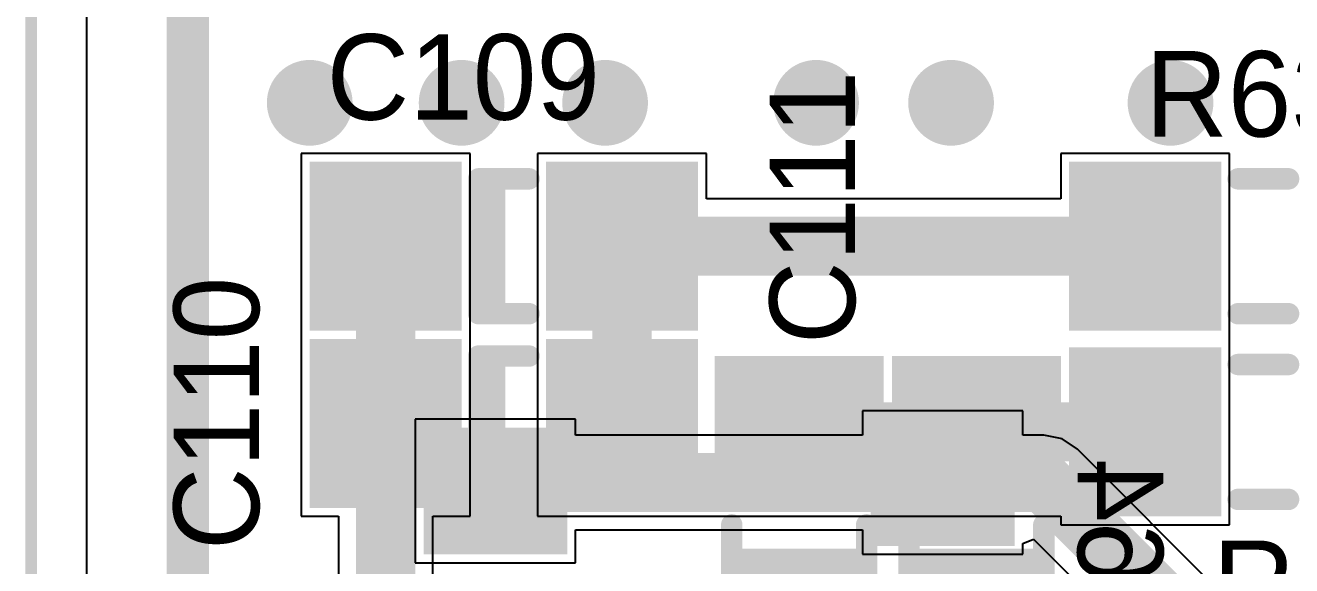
# Model space of a CAD drawing. Header units: millimetres. Extents: x 0 to 7.44, y -3.03 to 0.
# Drawn here: x -0.003 to 0.588, y -1.972 to -1.72 of the extents above; entities that cross this region are included whole.
import ezdxf

# ---------------------------------------------------------------- set-up
doc = ezdxf.new("R2010")
doc.units = ezdxf.units.MM
doc.header["$MEASUREMENT"] = 0
for name, color, linetype in [('BottomLayer', 5, 'Continuous'), ('BottomOverlay', 54, 'Continuous'), ('BottomPaste', 16, 'Continuous'), ('BottomSolder', 6, 'Continuous'), ('KeepOutLayer', 6, 'Continuous'), ('MidLayer1', 16, 'Continuous'), ('MidLayer2', 76, 'Continuous'), ('MultiLayer', 9, 'Continuous'), ('TopLayer', 1, 'Continuous'), ('TopOverlay', 2, 'Continuous'), ('TopPaste', 8, 'Continuous'), ('TopSolder', 216, 'Continuous'), ('ViaHoleLayer', 16, 'Continuous')]:
    doc.layers.add(name, color=color, linetype=linetype)

# ---------------------------------------------------------------- blocks, each defined once
blk = doc.blocks.new('RES_1206_40')
at = {"layer": 'TopLayer'}
for points in [[(-0.08661, -0.03543), (-0.02362, -0.03543), (-0.08661, 0.03543), (-0.02362, 0.03543)], [(0.02362, -0.03543), (0.08661, -0.03543), (0.02362, 0.03543), (0.08661, 0.03543)]]:
    blk.add_solid(points, dxfattribs=at)
at = {"layer": 'TopOverlay', "const_width": 0.01}
for points in [[(-0.01178, 0.03146), (0.01178, 0.03146)], [(-0.01178, -0.03146), (0.01178, -0.03146)]]:
    blk.add_lwpolyline(points, dxfattribs=at)
at = {"layer": 'TopOverlay', "const_width": 0.005}
for points in [[(-0.01428, 0.03146, 1), (-0.00928, 0.03146, 1)], [(0.00928, 0.03146, 1), (0.01428, 0.03146, 1)], [(-0.01428, -0.03146, 1), (-0.00928, -0.03146, 1)], [(0.00928, -0.03146, 1), (0.01428, -0.03146, 1)]]:
    blk.add_lwpolyline(points, format="xyb", close=True, dxfattribs=at)
at = {"layer": 'TopPaste'}
for points in [[(-0.08661, -0.03543), (-0.02362, -0.03543), (-0.08661, 0.03543), (-0.02362, 0.03543)], [(0.02362, -0.03543), (0.08661, -0.03543), (0.02362, 0.03543), (0.08661, 0.03543)]]:
    blk.add_solid(points, dxfattribs=at)
at = {"layer": 'TopSolder'}
for points in [[(-0.09061, -0.03943), (-0.01962, -0.03943), (-0.09061, 0.03943), (-0.01962, 0.03943)], [(0.01962, -0.03943), (0.09061, -0.03943), (0.01962, 0.03943), (0.09061, 0.03943)]]:
    blk.add_solid(points, dxfattribs=at)
blk = doc.blocks.new('RES_1206_51')
at = {"layer": 'TopLayer'}
for points in [[(-0.08661, -0.03543), (-0.02362, -0.03543), (-0.08661, 0.03543), (-0.02362, 0.03543)], [(0.02362, -0.03543), (0.08661, -0.03543), (0.02362, 0.03543), (0.08661, 0.03543)]]:
    blk.add_solid(points, dxfattribs=at)
at = {"layer": 'TopOverlay', "const_width": 0.01}
for points in [[(-0.01178, 0.03146), (0.01178, 0.03146)], [(-0.01178, -0.03146), (0.01178, -0.03146)]]:
    blk.add_lwpolyline(points, dxfattribs=at)
at = {"layer": 'TopOverlay', "const_width": 0.005}
for points in [[(-0.01428, 0.03146, 1), (-0.00928, 0.03146, 1)], [(0.00928, 0.03146, 1), (0.01428, 0.03146, 1)], [(-0.01428, -0.03146, 1), (-0.00928, -0.03146, 1)], [(0.00928, -0.03146, 1), (0.01428, -0.03146, 1)]]:
    blk.add_lwpolyline(points, format="xyb", close=True, dxfattribs=at)
at = {"layer": 'TopPaste'}
for points in [[(-0.08661, -0.03543), (-0.02362, -0.03543), (-0.08661, 0.03543), (-0.02362, 0.03543)], [(0.02362, -0.03543), (0.08661, -0.03543), (0.02362, 0.03543), (0.08661, 0.03543)]]:
    blk.add_solid(points, dxfattribs=at)
at = {"layer": 'TopSolder'}
for points in [[(-0.09061, -0.03943), (-0.01962, -0.03943), (-0.09061, 0.03943), (-0.01962, 0.03943)], [(0.01962, -0.03943), (0.09061, -0.03943), (0.01962, 0.03943), (0.09061, 0.03943)]]:
    blk.add_solid(points, dxfattribs=at)
blk = doc.blocks.new('RES_0805_B_137')
at = {"layer": 'BottomLayer'}
for points in [[(-0.06299, -0.02953), (-0.01181, -0.02953), (-0.06299, 0.02953), (-0.01181, 0.02953)], [(0.01181, -0.02953), (0.06299, -0.02953), (0.01181, 0.02953), (0.06299, 0.02953)]]:
    blk.add_solid(points, dxfattribs=at)
at = {"layer": 'BottomPaste'}
for points in [[(-0.06299, -0.02953), (-0.01181, -0.02953), (-0.06299, 0.02953), (-0.01181, 0.02953)], [(0.01181, -0.02953), (0.06299, -0.02953), (0.01181, 0.02953), (0.06299, 0.02953)]]:
    blk.add_solid(points, dxfattribs=at)
at = {"layer": 'BottomSolder'}
for points in [[(-0.06699, -0.03353), (-0.00781, -0.03353), (-0.06699, 0.03353), (-0.00781, 0.03353)], [(0.00781, -0.03353), (0.06699, -0.03353), (0.00781, 0.03353), (0.06699, 0.03353)]]:
    blk.add_solid(points, dxfattribs=at)
blk = doc.blocks.new('CAP_1206_139')
at = {"layer": 'TopLayer'}
for points in [[(-0.08661, -0.03543), (-0.02362, -0.03543), (-0.08661, 0.03543), (-0.02362, 0.03543)], [(0.02362, -0.03543), (0.08661, -0.03543), (0.02362, 0.03543), (0.08661, 0.03543)]]:
    blk.add_solid(points, dxfattribs=at)
at = {"layer": 'TopOverlay', "const_width": 0.01}
for points in [[(-0.01178, 0.03146), (0.01178, 0.03146)], [(-0.01178, -0.03146), (-0.01178, 0.03146)], [(-0.00433, -0.03146), (-0.00433, 0.03146)], [(-0.01178, -0.03146), (0.01178, -0.03146)]]:
    blk.add_lwpolyline(points, dxfattribs=at)
at = {"layer": 'TopOverlay', "const_width": 0.005}
for points in [[(-0.01428, 0.03146, 1), (-0.00928, 0.03146, 1)], [(-0.01428, 0.03146, 1), (-0.00928, 0.03146, 1)], [(-0.00683, 0.03146, 1), (-0.00183, 0.03146, 1)], [(0.00928, 0.03146, 1), (0.01428, 0.03146, 1)], [(-0.01428, -0.03146, 1), (-0.00928, -0.03146, 1)], [(-0.01428, -0.03146, 1), (-0.00928, -0.03146, 1)], [(-0.00683, -0.03146, 1), (-0.00183, -0.03146, 1)], [(0.00928, -0.03146, 1), (0.01428, -0.03146, 1)]]:
    blk.add_lwpolyline(points, format="xyb", close=True, dxfattribs=at)
at = {"layer": 'TopPaste'}
for points in [[(-0.08661, -0.03543), (-0.02362, -0.03543), (-0.08661, 0.03543), (-0.02362, 0.03543)], [(0.02362, -0.03543), (0.08661, -0.03543), (0.02362, 0.03543), (0.08661, 0.03543)]]:
    blk.add_solid(points, dxfattribs=at)
at = {"layer": 'TopSolder'}
for points in [[(-0.09061, -0.03943), (-0.01962, -0.03943), (-0.09061, 0.03943), (-0.01962, 0.03943)], [(0.01962, -0.03943), (0.09061, -0.03943), (0.01962, 0.03943), (0.09061, 0.03943)]]:
    blk.add_solid(points, dxfattribs=at)
blk = doc.blocks.new('CAP_1206_140')
at = {"layer": 'TopLayer'}
for points in [[(-0.08661, -0.03543), (-0.02362, -0.03543), (-0.08661, 0.03543), (-0.02362, 0.03543)], [(0.02362, -0.03543), (0.08661, -0.03543), (0.02362, 0.03543), (0.08661, 0.03543)]]:
    blk.add_solid(points, dxfattribs=at)
at = {"layer": 'TopOverlay', "const_width": 0.01}
for points in [[(-0.01178, 0.03146), (0.01178, 0.03146)], [(-0.01178, 0.03146), (-0.01178, -0.03146)], [(-0.00433, 0.03146), (-0.00433, -0.03146)], [(-0.01178, -0.03146), (0.01178, -0.03146)]]:
    blk.add_lwpolyline(points, dxfattribs=at)
at = {"layer": 'TopOverlay', "const_width": 0.005}
for points in [[(-0.01428, 0.03146, 1), (-0.00928, 0.03146, 1)], [(-0.01428, 0.03146, 1), (-0.00928, 0.03146, 1)], [(-0.00683, 0.03146, 1), (-0.00183, 0.03146, 1)], [(0.00928, 0.03146, 1), (0.01428, 0.03146, 1)], [(-0.01428, -0.03146, 1), (-0.00928, -0.03146, 1)], [(-0.01428, -0.03146, 1), (-0.00928, -0.03146, 1)], [(-0.00683, -0.03146, 1), (-0.00183, -0.03146, 1)], [(0.00928, -0.03146, 1), (0.01428, -0.03146, 1)]]:
    blk.add_lwpolyline(points, format="xyb", close=True, dxfattribs=at)
at = {"layer": 'TopPaste'}
for points in [[(-0.08661, -0.03543), (-0.02362, -0.03543), (-0.08661, 0.03543), (-0.02362, 0.03543)], [(0.02362, -0.03543), (0.08661, -0.03543), (0.02362, 0.03543), (0.08661, 0.03543)]]:
    blk.add_solid(points, dxfattribs=at)
at = {"layer": 'TopSolder'}
for points in [[(-0.09061, -0.03943), (-0.01962, -0.03943), (-0.09061, 0.03943), (-0.01962, 0.03943)], [(0.01962, -0.03943), (0.09061, -0.03943), (0.01962, 0.03943), (0.09061, 0.03943)]]:
    blk.add_solid(points, dxfattribs=at)
blk = doc.blocks.new('CAP_1206_171')
at = {"layer": 'TopLayer'}
for points in [[(-0.08661, -0.03543), (-0.02362, -0.03543), (-0.08661, 0.03543), (-0.02362, 0.03543)], [(0.02362, -0.03543), (0.08661, -0.03543), (0.02362, 0.03543), (0.08661, 0.03543)]]:
    blk.add_solid(points, dxfattribs=at)
at = {"layer": 'TopOverlay', "const_width": 0.01}
for points in [[(-0.01178, 0.03146), (0.01178, 0.03146)], [(-0.01178, -0.03146), (-0.01178, 0.03146)], [(-0.00433, -0.03146), (-0.00433, 0.03146)], [(-0.01178, -0.03146), (0.01178, -0.03146)]]:
    blk.add_lwpolyline(points, dxfattribs=at)
at = {"layer": 'TopOverlay', "const_width": 0.005}
for points in [[(-0.01428, 0.03146, 1), (-0.00928, 0.03146, 1)], [(-0.01428, 0.03146, 1), (-0.00928, 0.03146, 1)], [(-0.00683, 0.03146, 1), (-0.00183, 0.03146, 1)], [(0.00928, 0.03146, 1), (0.01428, 0.03146, 1)], [(-0.01428, -0.03146, 1), (-0.00928, -0.03146, 1)], [(-0.01428, -0.03146, 1), (-0.00928, -0.03146, 1)], [(-0.00683, -0.03146, 1), (-0.00183, -0.03146, 1)], [(0.00928, -0.03146, 1), (0.01428, -0.03146, 1)]]:
    blk.add_lwpolyline(points, format="xyb", close=True, dxfattribs=at)
at = {"layer": 'TopPaste'}
for points in [[(-0.08661, -0.03543), (-0.02362, -0.03543), (-0.08661, 0.03543), (-0.02362, 0.03543)], [(0.02362, -0.03543), (0.08661, -0.03543), (0.02362, 0.03543), (0.08661, 0.03543)]]:
    blk.add_solid(points, dxfattribs=at)
at = {"layer": 'TopSolder'}
for points in [[(-0.09061, -0.03943), (-0.01962, -0.03943), (-0.09061, 0.03943), (-0.01962, 0.03943)], [(0.01962, -0.03943), (0.09061, -0.03943), (0.01962, 0.03943), (0.09061, 0.03943)]]:
    blk.add_solid(points, dxfattribs=at)
blk = doc.blocks.new('RES_0805_B_227')
at = {"layer": 'BottomLayer'}
for points in [[(-0.06299, -0.02953), (-0.01181, -0.02953), (-0.06299, 0.02953), (-0.01181, 0.02953)], [(0.01181, -0.02953), (0.06299, -0.02953), (0.01181, 0.02953), (0.06299, 0.02953)]]:
    blk.add_solid(points, dxfattribs=at)
at = {"layer": 'BottomPaste'}
for points in [[(-0.06299, -0.02953), (-0.01181, -0.02953), (-0.06299, 0.02953), (-0.01181, 0.02953)], [(0.01181, -0.02953), (0.06299, -0.02953), (0.01181, 0.02953), (0.06299, 0.02953)]]:
    blk.add_solid(points, dxfattribs=at)
at = {"layer": 'BottomSolder'}
for points in [[(-0.06699, -0.03353), (-0.00781, -0.03353), (-0.06699, 0.03353), (-0.00781, 0.03353)], [(0.00781, -0.03353), (0.06699, -0.03353), (0.00781, 0.03353), (0.06699, 0.03353)]]:
    blk.add_solid(points, dxfattribs=at)
blk = doc.blocks.new('CAP_1206_228')
at = {"layer": 'TopLayer'}
for points in [[(-0.08661, -0.03543), (-0.02362, -0.03543), (-0.08661, 0.03543), (-0.02362, 0.03543)], [(0.02362, -0.03543), (0.08661, -0.03543), (0.02362, 0.03543), (0.08661, 0.03543)]]:
    blk.add_solid(points, dxfattribs=at)
at = {"layer": 'TopOverlay', "const_width": 0.01}
for points in [[(-0.01178, 0.03146), (0.01178, 0.03146)], [(-0.01178, 0.03146), (-0.01178, -0.03146)], [(-0.00433, 0.03146), (-0.00433, -0.03146)], [(-0.01178, -0.03146), (0.01178, -0.03146)]]:
    blk.add_lwpolyline(points, dxfattribs=at)
at = {"layer": 'TopOverlay', "const_width": 0.005}
for points in [[(-0.01428, 0.03146, 1), (-0.00928, 0.03146, 1)], [(-0.01428, 0.03146, 1), (-0.00928, 0.03146, 1)], [(-0.00683, 0.03146, 1), (-0.00183, 0.03146, 1)], [(0.00928, 0.03146, 1), (0.01428, 0.03146, 1)], [(-0.01428, -0.03146, 1), (-0.00928, -0.03146, 1)], [(-0.01428, -0.03146, 1), (-0.00928, -0.03146, 1)], [(-0.00683, -0.03146, 1), (-0.00183, -0.03146, 1)], [(0.00928, -0.03146, 1), (0.01428, -0.03146, 1)]]:
    blk.add_lwpolyline(points, format="xyb", close=True, dxfattribs=at)
at = {"layer": 'TopPaste'}
for points in [[(-0.08661, -0.03543), (-0.02362, -0.03543), (-0.08661, 0.03543), (-0.02362, 0.03543)], [(0.02362, -0.03543), (0.08661, -0.03543), (0.02362, 0.03543), (0.08661, 0.03543)]]:
    blk.add_solid(points, dxfattribs=at)
at = {"layer": 'TopSolder'}
for points in [[(-0.09061, -0.03943), (-0.01962, -0.03943), (-0.09061, 0.03943), (-0.01962, 0.03943)], [(0.01962, -0.03943), (0.09061, -0.03943), (0.01962, 0.03943), (0.09061, 0.03943)]]:
    blk.add_solid(points, dxfattribs=at)

msp = doc.modelspace()

# ---------------------------------------------------------------- linework, layer by layer
at = {"layer": 'BottomLayer'}
for p, q in [((0.02598, -3.00551), (0.02598, -0.02598)), ((0.4626, -1.89961), (0.3878, -1.89961)), ((0.3878, -1.89961), (0.3878, -1.91099)), ((0.4626, -1.91099), (0.4626, -1.89961)), ((0.25394, -1.90354), (0.17913, -1.90354)), ((0.17913, -1.90354), (0.17913, -1.97047)), ((0.25394, -1.91099), (0.25394, -1.90354)), ((0.3878, -1.91099), (0.25394, -1.91099)), ((0.47244, -1.91099), (0.4626, -1.91099)), ((0.48089, -1.91267), (0.47244, -1.91099)), ((0.48805, -1.91746), (0.48089, -1.91267)), ((0.58648, -2.01588), (0.48805, -1.91746)), ((0.25394, -1.97047), (0.25394, -1.95515)), ((0.25394, -1.95515), (0.3878, -1.95515)), ((0.3878, -1.95515), (0.3878, -1.96654)), ((0.4626, -1.96152), (0.4676, -1.95945)), ((0.4676, -1.95945), (0.54879, -2.04064)), ((0.3878, -1.96654), (0.4626, -1.96654)), ((0.4626, -1.96654), (0.4626, -1.96152)), ((0.17913, -1.97047), (0.25394, -1.97047))]:
    msp.add_line(p, q, dxfattribs=at)
for points, const_width in [([(0.11992, -1.75591, 1), (0.13992, -1.75591, 1)], 0.02), ([(0.19079, -1.75591, 1), (0.21079, -1.75591, 1)], 0.02), ([(0.25772, -1.75591, 1), (0.27772, -1.75591, 1)], 0.02), ([(0.35614, -1.75591, 1), (0.37614, -1.75591, 1)], 0.02), ([(0.41913, -1.75591, 1), (0.43913, -1.75591, 1)], 0.02), ([(0.5215, -1.75591, 1), (0.5415, -1.75591, 1)], 0.02), ([(0.21358, -1.93307, 1), (0.22736, -1.93307, 1)], 0.01378), ([(0.21358, -1.93307, 1), (0.22736, -1.93307, 1)], 0.01378), ([(0.41831, -1.93307, 1), (0.43209, -1.93307, 1)], 0.01378), ([(0.41831, -1.93307, 1), (0.43209, -1.93307, 1)], 0.01378), ([(0.46555, -1.93307, 1), (0.47933, -1.93307, 1)], 0.01378), ([(0.46555, -1.93307, 1), (0.47933, -1.93307, 1)], 0.01378), ([(0.20965, -1.93701, 1), (0.22343, -1.93701, 1)], 0.01378)]:
    msp.add_lwpolyline(points, format="xyb", close=True, dxfattribs=dict(at, const_width=const_width))
at = {"layer": 'BottomLayer', "const_width": 0.02756}
for points in [[(0.21654, -1.93701), (0.22047, -1.93307)], [(0.22047, -1.93307), (0.4252, -1.93307)], [(0.4252, -1.93307), (0.47244, -1.93307)], [(0.47244, -1.93307), (0.57087, -2.0315)]]:
    msp.add_lwpolyline(points, dxfattribs=at)
at = {"layer": 'KeepOutLayer'}
for const_width in [0.00551, 0.005]:
    msp.add_lwpolyline([(0, -3.0315), (0, 0)], dxfattribs=dict(at, const_width=const_width))
at = {"layer": 'MidLayer1', "const_width": 0.01969}
msp.add_lwpolyline([(0.07304, -2.12815), (0.07304, -1.05145)], dxfattribs=at)
at = {"layer": 'MidLayer1', "const_width": 0.02}
for points in [[(0.11992, -1.75591, 1), (0.13992, -1.75591, 1)], [(0.19079, -1.75591, 1), (0.21079, -1.75591, 1)], [(0.25772, -1.75591, 1), (0.27772, -1.75591, 1)], [(0.35614, -1.75591, 1), (0.37614, -1.75591, 1)], [(0.41913, -1.75591, 1), (0.43913, -1.75591, 1)], [(0.5215, -1.75591, 1), (0.5415, -1.75591, 1)]]:
    msp.add_lwpolyline(points, format="xyb", close=True, dxfattribs=at)
at = {"layer": 'MidLayer2', "const_width": 0.02}
for points in [[(0.11992, -1.75591, 1), (0.13992, -1.75591, 1)], [(0.19079, -1.75591, 1), (0.21079, -1.75591, 1)], [(0.25772, -1.75591, 1), (0.27772, -1.75591, 1)], [(0.35614, -1.75591, 1), (0.37614, -1.75591, 1)], [(0.41913, -1.75591, 1), (0.43913, -1.75591, 1)], [(0.5215, -1.75591, 1), (0.5415, -1.75591, 1)]]:
    msp.add_lwpolyline(points, format="xyb", close=True, dxfattribs=at)
at = {"layer": 'MultiLayer', "const_width": 0.02}
for points in [[(0.11992, -1.75591, 1), (0.13992, -1.75591, 1)], [(0.19079, -1.75591, 1), (0.21079, -1.75591, 1)], [(0.25772, -1.75591, 1), (0.27772, -1.75591, 1)], [(0.35614, -1.75591, 1), (0.37614, -1.75591, 1)], [(0.41913, -1.75591, 1), (0.43913, -1.75591, 1)], [(0.5215, -1.75591, 1), (0.5415, -1.75591, 1)]]:
    msp.add_lwpolyline(points, format="xyb", close=True, dxfattribs=at)
at = {"layer": 'TopLayer'}
for p, q in [((0.02598, -3.00551), (0.02598, -0.02598)), ((0.20472, -1.77953), (0.12598, -1.77953)), ((0.12598, -1.77953), (0.12598, -1.86614)), ((0.20472, -1.86614), (0.20472, -1.77953)), ((0.31496, -1.77953), (0.23622, -1.77953)), ((0.23622, -1.77953), (0.23622, -1.86614)), ((0.31496, -1.80076), (0.31496, -1.77953)), ((0.55906, -1.77953), (0.48032, -1.77953)), ((0.48032, -1.77953), (0.48032, -1.80076)), ((0.55906, -1.86114), (0.55906, -1.77953)), ((0.48032, -1.80076), (0.31496, -1.80076)), ((0.12598, -1.86614), (0.12598, -1.94882)), ((0.20472, -1.94882), (0.20472, -1.86614)), ((0.23622, -1.86614), (0.23622, -1.94882)), ((0.55906, -1.86614), (0.55906, -1.86114)), ((0.55906, -1.87114), (0.55906, -1.86614)), ((0.55906, -1.95276), (0.55906, -1.87114)), ((0.12598, -1.94882), (0.14328, -1.94882)), ((0.14328, -1.94882), (0.14328, -1.98819)), ((0.18743, -1.97835), (0.18743, -1.94882)), ((0.18743, -1.94882), (0.20472, -1.94882)), ((0.23622, -1.94882), (0.30996, -1.94882)), ((0.30996, -1.94882), (0.31496, -1.94882)), ((0.31496, -1.94882), (0.31996, -1.94882)), ((0.31996, -1.94882), (0.48032, -1.94882)), ((0.48032, -1.94882), (0.48032, -1.95276)), ((0.48032, -1.95276), (0.55906, -1.95276))]:
    msp.add_line(p, q, dxfattribs=at)
for points, const_width in [([(0.11992, -1.75591, 1), (0.13992, -1.75591, 1)], 0.02), ([(0.19079, -1.75591, 1), (0.21079, -1.75591, 1)], 0.02), ([(0.25772, -1.75591, 1), (0.27772, -1.75591, 1)], 0.02), ([(0.35614, -1.75591, 1), (0.37614, -1.75591, 1)], 0.02), ([(0.41913, -1.75591, 1), (0.43913, -1.75591, 1)], 0.02), ([(0.5215, -1.75591, 1), (0.5415, -1.75591, 1)], 0.02), ([(0.15846, -1.82283, 1), (0.17224, -1.82283, 1)], 0.01378), ([(0.2687, -1.82283, 1), (0.28248, -1.82283, 1)], 0.01378), ([(0.2687, -1.82283, 1), (0.28248, -1.82283, 1)], 0.01378), ([(0.5128, -1.82283, 1), (0.52657, -1.82283, 1)], 0.01378), ([(0.15846, -1.90551, 1), (0.17224, -1.90551, 1)], 0.01378), ([(0.15846, -1.90551, 1), (0.17224, -1.90551, 1)], 0.01378), ([(0.2687, -1.90551, 1), (0.28248, -1.90551, 1)], 0.01378), ([(0.35138, -1.90945, 1), (0.36516, -1.90945, 1)], 0.01378), ([(0.43406, -1.90945, 1), (0.44783, -1.90945, 1)], 0.01378), ([(0.43406, -1.90945, 1), (0.44783, -1.90945, 1)], 0.01378), ([(0.5128, -1.90945, 1), (0.52657, -1.90945, 1)], 0.01378)]:
    msp.add_lwpolyline(points, format="xyb", close=True, dxfattribs=dict(at, const_width=const_width))
at = {"layer": 'TopLayer', "const_width": 0.02756}
for points in [[(0.16535, -1.90551), (0.16535, -1.82283)], [(0.27559, -1.82283), (0.51969, -1.82283)], [(0.27559, -1.90551), (0.27559, -1.82283)], [(0.16535, -1.98819), (0.16535, -1.90551)], [(0.35827, -1.90945), (0.44094, -1.90945)], [(0.44094, -1.90945), (0.51969, -1.90945)]]:
    msp.add_lwpolyline(points, dxfattribs=at)
at = {"layer": 'ViaHoleLayer', "const_width": 0.00956}
for points in [[(0.12514, -1.75591, 1), (0.1347, -1.75591, 1)], [(0.19601, -1.75591, 1), (0.20557, -1.75591, 1)], [(0.26294, -1.75591, 1), (0.2725, -1.75591, 1)], [(0.36136, -1.75591, 1), (0.37092, -1.75591, 1)], [(0.42435, -1.75591, 1), (0.43391, -1.75591, 1)], [(0.52672, -1.75591, 1), (0.53628, -1.75591, 1)]]:
    msp.add_lwpolyline(points, format="xyb", close=True, dxfattribs=at)

# ---------------------------------------------------------------- block references
for name, p in [('CAP_1206_171', (0.22047, -1.82283)), ('RES_1206_51', (0.5748, -1.82283)), ('CAP_1206_139', (0.22047, -1.90551)), ('RES_1206_40', (0.5748, -1.90945))]:
    msp.add_blockref(name, p)
for name, p, rotation in [('CAP_1206_228', (0.35827, -1.96457), 90), ('CAP_1206_140', (0.44094, -1.96457), 90), ('RES_0805_B_137', (0.21654, -1.97441), 90), ('RES_0805_B_227', (0.4252, -1.97047), 270)]:
    msp.add_blockref(name, p, dxfattribs=dict(rotation=rotation))

# ---------------------------------------------------------------- texts
at = {"layer": 'BottomOverlay', "text_generation_flag": 2}
msp.add_text('R64', height=0.039894, rotation=270, dxfattribs=at).set_placement((0.48819, -2.01968))
at = {"layer": 'TopOverlay'}
for s, p in [('C109', (0.1378, -1.76378)), ('R63', (0.51968, -1.77165)), ('R62', (0.55118, -2))]:
    msp.add_text(s, height=0.039894, dxfattribs=at).set_placement(p)
for s, p in [('C111', (0.38435, -1.86848)), ('C110', (0.1063, -1.96457))]:
    msp.add_text(s, height=0.039894, rotation=90, dxfattribs=at).set_placement(p)

doc.saveas('drawing.dxf')
